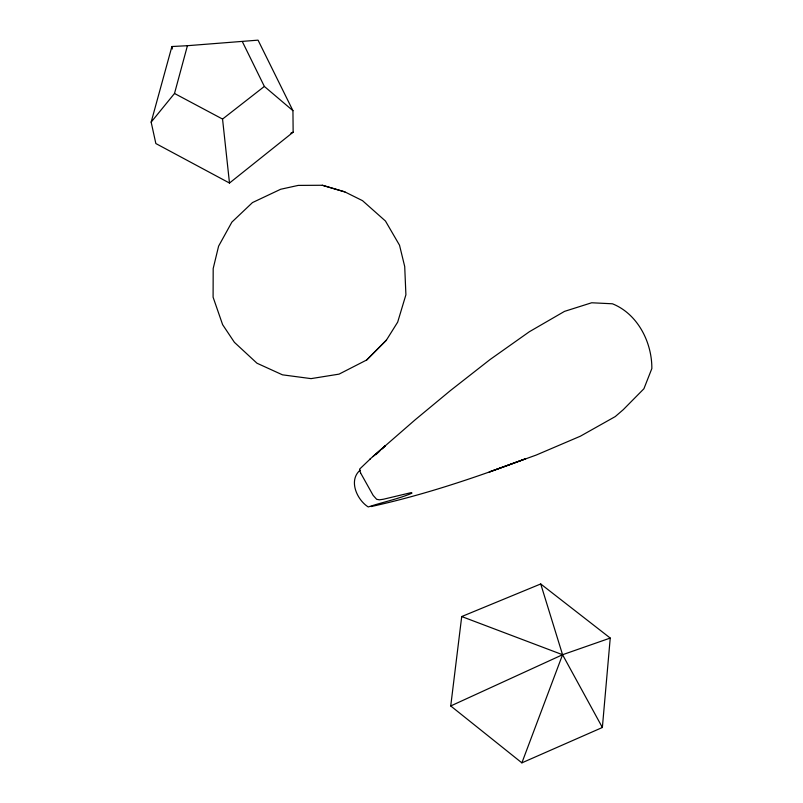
<?xml version="1.0" encoding="UTF-8"?>
<svg xmlns="http://www.w3.org/2000/svg" width="803" height="803" viewBox="0 0 803 803"><rect width="100%" height="100%" fill="white"/><g stroke="black" fill="none" stroke-linecap="round" stroke-linejoin="round"><path stroke-width="1.2" d="M602.37 727.488L610.24 638.064L540.72 583.962L461.715 616.543L450.734 705.957L521.88 762.85L602.37 727.488L562.562 654.726L540.72 583.962M151.155 122.126L174.512 93.469L187.43 45.701L258.054 40.15L292.944 110.684L293.145 132.194L229.487 183.044L155.852 143.546L151.155 122.126L171.902 46.524L187.43 45.701M521.88 762.85L562.562 654.726L610.24 638.064M386.373 340.191L397.676 322.133L405.906 294.791L404.712 266.546L399.523 245.216L385.46 221.026L362.514 200.66L344.899 191.917L322.344 185.262L298.224 185.403L280.679 189.257L252.473 202.577L231.896 222.1L218.597 246.16L213.186 268.553L213.096 297.2L222.622 324.663L234.406 342.329L256.97 363.217L282.465 374.83L311.062 378.625L339.067 374.128L366.67 359.995L386.373 340.191L366.67 359.995M360.105 470.177C348.05 480.616 357.275 500.118 368.246 506.954C382.499 502.216 398.168 499.014 411.909 493.203A3.674 1.014 -16.9 0 0 411.016 492.661L383.443 499.235L379.428 499.827L376.657 499.305L373.124 495.361L360.607 472.967M382.298 448.787L385.179 445.826L372.893 456.586M375.854 454.669L379.749 451.125M369.972 459.115L415.111 419.839L450.403 390.589L490.041 359.553L529.388 331.719L564.519 311.373L591.681 302.771L612.428 303.785C637.662 313.863 652.046 342.269 651.845 368.557L643.906 388.762L623.299 409.64L615.259 416.576L580.348 436.21L536.223 455.06L489.228 472.003L525.824 458.684C475.266 477.665 423.894 495.009 371.066 506.573M370.434 458.784L359.563 469.163L360.597 472.957M229.487 183.044L222.551 119.065L264.358 86.433L242.355 41.636M450.734 705.957L562.562 654.726L461.715 616.543M290.887 133.168L293.145 132.194M344.899 191.917L322.344 185.262M174.512 93.469L222.551 119.065M264.358 86.433L292.944 110.684M171.902 46.524L172.324 48.983"/></g></svg>
